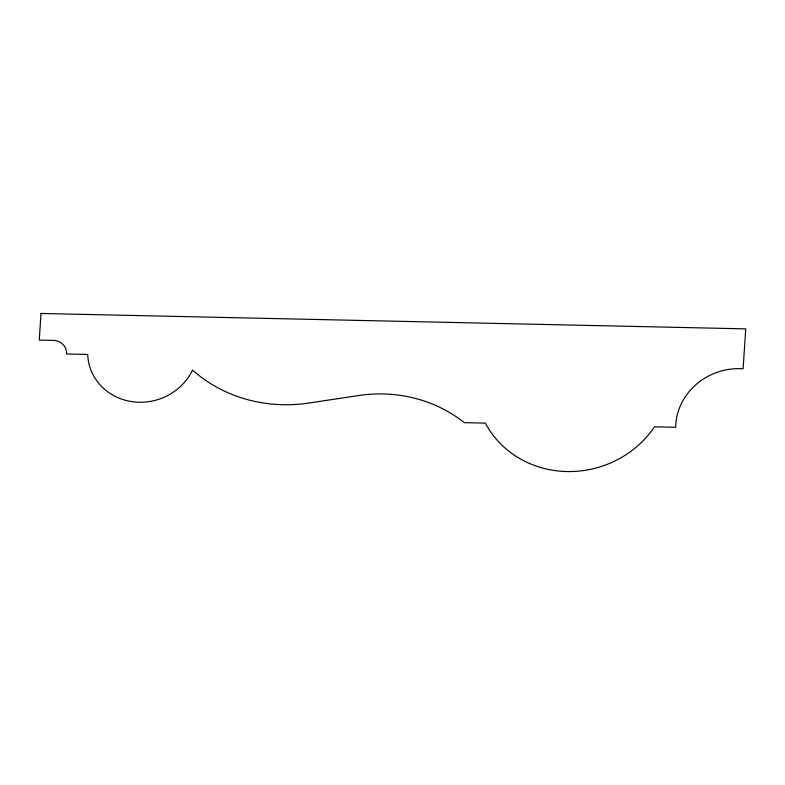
<?xml version="1.0" encoding="UTF-8"?>
<svg xmlns="http://www.w3.org/2000/svg" width="785" height="785" viewBox="0 0 785 785"><rect width="100%" height="100%" fill="white"/><g stroke="black" fill="none" stroke-linecap="round" stroke-linejoin="round"><path stroke-width="1.18" d="M41.026 313.46L39.25 340.072L53.341 340.386A14.199 13.227 -16.9 0 1 66.548 353.996L87.694 354.457A55.205 51.398 -16.9 0 0 131.89 401.635A55.205 51.398 -16.9 0 0 192.511 370.078A142.311 132.498 -16.9 0 0 308.701 403.068L358.588 395.542A135.756 126.395 -16.9 0 1 464.249 422.654L485.385 423.115A97.899 91.148 -16.9 0 0 566.848 471.54A97.899 91.148 -16.9 0 0 654.523 426.814L675.669 427.285A60.887 56.687 -16.9 0 1 743.091 368.793L745.75 328.876L41.026 313.46"/></g></svg>
